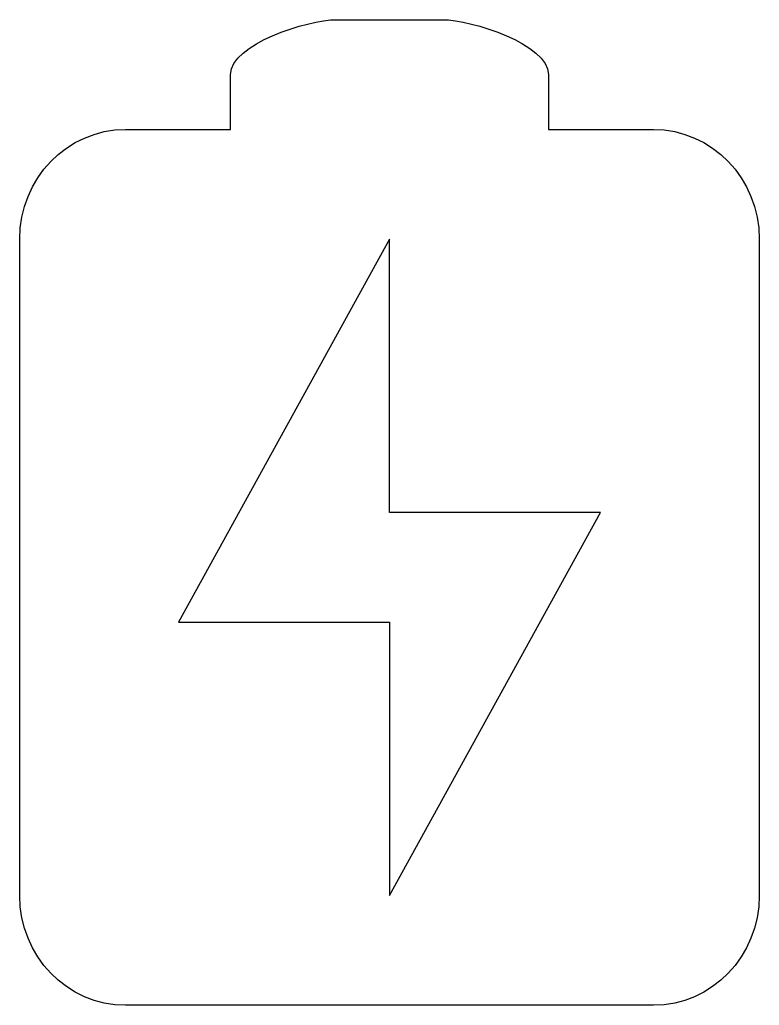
# Model space of a CAD drawing. Header units: centimetres. Extents: x -7.6 to 7.6, y -10.1 to 10.1.
import ezdxf

# ---------------------------------------------------------------- set-up
doc = ezdxf.new("R2010")
doc.units = ezdxf.units.CM
doc.header["$MEASUREMENT"] = 0
doc.layers.add('Layer 1', color=7, linetype='Continuous')

msp = doc.modelspace()

# ---------------------------------------------------------------- linework, layer by layer
at = {"layer": 'Layer 1'}
for points, knots in [([(-1.08717, 10.12031), (-1.68785, 10.12031), (-3.26148, 9.61657), (-3.26148, 8.99367), (-3.26148, 8.99367), (-3.26148, 8.99367), (-3.26148, 7.86703), (-3.26148, 7.86703), (-3.26148, 7.86703), (-3.26148, 7.86703), (-5.41597, 7.86702), (-5.41597, 7.86702), (-5.41597, 7.86702), (-6.61734, 7.86702), (-7.59023, 6.85963), (-7.59023, 5.61365), (-7.59023, 5.61365), (-7.59023, 5.61365), (-7.59023, -7.86686), (-7.59023, -7.86686), (-7.59023, -7.86686), (-7.59023, -9.11292), (-6.61734, -10.12031), (-5.41593, -10.12031), (-5.41593, -10.12031), (-5.41593, -10.12031), (5.41597, -10.12031), (5.41597, -10.12031), (5.41597, -10.12031), (6.61734, -10.12023), (7.59023, -9.11283), (7.59023, -7.86685), (7.59023, -7.86685), (7.59023, -7.86685), (7.59023, 5.61365), (7.59023, 5.61365), (7.59023, 5.61365), (7.59023, 6.85959), (6.61733, 7.86698), (5.41592, 7.86698), (5.41592, 7.86698), (5.41592, 7.86698), (3.26144, 7.86698), (3.26144, 7.86698), (3.26144, 7.86698), (3.26144, 7.86698), (3.26144, 8.99367), (3.26144, 8.99367), (3.26144, 8.99367), (3.26144, 9.61666), (1.68786, 10.12031), (1.08718, 10.12031), (1.08718, 10.12031), (1.08718, 10.12031), (-1.08709, 10.12031), (-1.08709, 10.12031), (-1.08709, 10.12031), (-1.08709, 10.12031), (-1.08717, 10.12031), (-1.08717, 10.12031)], [0, 0, 0, 0, 0.0625, 0.0625, 0.0625, 0.0625, 0.125, 0.125, 0.125, 0.125, 0.1875, 0.1875, 0.1875, 0.1875, 0.25, 0.25, 0.25, 0.25, 0.3125, 0.3125, 0.3125, 0.3125, 0.375, 0.375, 0.375, 0.375, 0.4375, 0.4375, 0.4375, 0.4375, 0.5, 0.5, 0.5, 0.5, 0.5625, 0.5625, 0.5625, 0.5625, 0.625, 0.625, 0.625, 0.625, 0.6875, 0.6875, 0.6875, 0.6875, 0.75, 0.75, 0.75, 0.75, 0.8125, 0.8125, 0.8125, 0.8125, 0.875, 0.875, 0.875, 0.875, 1, 1, 1, 1]), ([(0, 5.61361), (0, 5.61361), (0, 0), (0, 0), (0, 0), (0, 0), (4.32884, 0), (4.32884, 0), (4.32884, 0), (4.32884, 0), (0, -7.86698), (0, -7.86698), (0, -7.86698), (0, -7.86698), (0, -2.25337), (0, -2.25337), (0, -2.25337), (0, -2.25337), (-4.32884, -2.25337), (-4.32884, -2.25337), (-4.32884, -2.25337), (-4.32884, -2.25337), (0, 5.61361), (0, 5.61361)], [0, 0, 0, 0, 0.14285714, 0.14285714, 0.14285714, 0.14285714, 0.28571429, 0.28571429, 0.28571429, 0.28571429, 0.42857143, 0.42857143, 0.42857143, 0.42857143, 0.57142857, 0.57142857, 0.57142857, 0.57142857, 0.71428571, 0.71428571, 0.71428571, 0.71428571, 1, 1, 1, 1])]:
    msp.add_open_spline(points, degree=3, knots=knots, dxfattribs=at)

doc.saveas('drawing.dxf')
